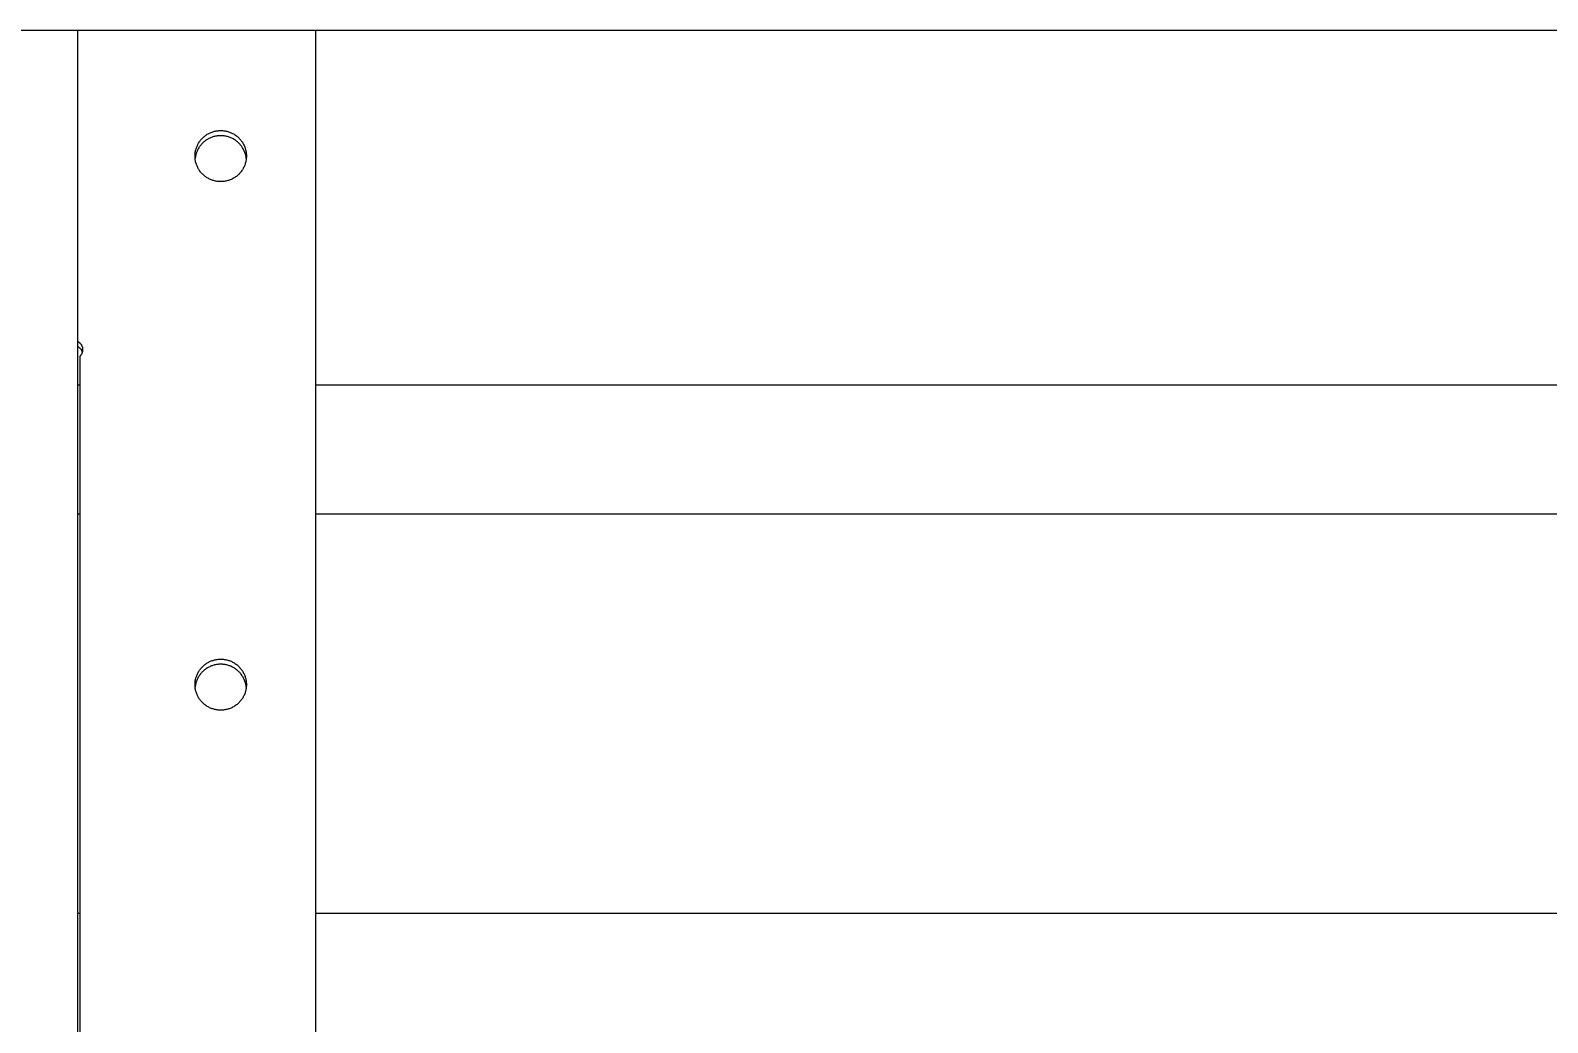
# Model space of a CAD drawing. Header units: inches. Extents: x -12 to 193, y -19 to 105.
# Drawn here: x 79.39 to 85.67, y 92.3 to 96.4 of the extents above; entities that cross this region are included whole.
import ezdxf

# ---------------------------------------------------------------- set-up
doc = ezdxf.new("R2010")
doc.units = ezdxf.units.IN
doc.layers.add('ZANO_R', color=7, linetype='Continuous', lineweight=0)
doc.layers.add('ZANO_W', color=1, linetype='Continuous', lineweight=0)
doc.styles.get("Standard").update_dxf_attribs({"font": 'arial.ttf'})
doc.dimstyles.new('amerykanie', dxfattribs={"dimtxt": 50, "dimasz": 50, "dimexe": 0.5, "dimexo": 0.5, "dimgap": 1, "dimtad": 1, "dimdec": 0, "dimzin": 0, "dimlunit": 5, "dimtxsty": 'Standard', "dimcen": 0.09, "dimclrd": 1, "dimclre": 1, "dimclrt": 1, "dimazin": 0, "dimtfac": 1, "dimtdec": 0, "dimtmove": 0, "dimatfit": 3, "dimfxl": 1, "dimtzin": 0, "dimarcsym": 1})

# ---------------------------------------------------------------- blocks, each defined once
blk = doc.blocks.new('*D370')
at = {"layer": 'ZANO_W', "color": 1, "lineweight": -2}
blk.add_line((171.9607, 90.2232), (171.5194, 93.5121), dxfattribs=at)
for start, end in [(97.64193, 180), (78.71905, 88.18049), (189.46144, 198.92289)]:
    blk.add_arc((172.3921, 87.0078), 6.0626, start, end, dxfattribs=at)
at = {"layer": 'ZANO_W', "color": 1}
for points in [[(172.5761, 93.2338), (172.5931, 92.9009), (171.5859, 93.0166)], [(166.5781, 86.025), (166.2459, 85.9975), (166.3295, 87.0078)]]:
    blk.add_solid(points, dxfattribs=at)
at = {"layer": 'ZANO_W', "color": 1, "insert": (166.8203, 91.8819), "char_height": 1.625, "attachment_point": 5, "rotation": 48.82097}
blk.add_mtext("82%%d21'", dxfattribs=at)

msp = doc.modelspace()

# ---------------------------------------------------------------- linework, layer by layer
at = {"layer": 'ZANO_R'}
for p, q in [((146.9881, 96.39844), (76.35822, 96.39844)), ((79.58656, 90.09261), (79.58656, 96.39844)), ((80.57081, 88.74185), (80.57081, 96.39844)), ((80.11235, 95.9625), (80.1153, 95.96467)), ((80.1153, 95.96467), (80.11832, 95.96673)), ((80.11832, 95.96673), (80.12141, 95.96869)), ((80.12141, 95.96869), (80.12457, 95.97053)), ((80.12457, 95.97053), (80.12779, 95.97227)), ((80.12779, 95.97227), (80.13106, 95.97389)), ((80.13106, 95.97389), (80.1344, 95.9754)), ((80.1344, 95.9754), (80.13778, 95.97679)), ((80.13778, 95.97679), (80.14121, 95.97807)), ((80.14121, 95.97807), (80.14468, 95.97922)), ((80.14468, 95.97922), (80.14819, 95.98025)), ((80.14819, 95.98025), (80.15173, 95.98116)), ((80.15173, 95.98116), (80.1553, 95.98195)), ((80.1553, 95.98195), (80.1589, 95.98261)), ((80.1589, 95.98261), (80.16252, 95.98315)), ((80.16252, 95.98315), (80.16615, 95.98356)), ((80.16615, 95.98356), (80.1698, 95.98384)), ((80.1698, 95.98384), (80.17346, 95.984)), ((80.17349, 95.96304), (80.16987, 95.96287)), ((80.17346, 95.984), (80.17711, 95.98403)), ((80.17711, 95.96309), (80.17349, 95.96304)), ((80.17711, 95.98403), (80.18077, 95.984)), ((80.18073, 95.96304), (80.17711, 95.96309)), ((80.18435, 95.96287), (80.18073, 95.96304)), ((80.18077, 95.984), (80.18442, 95.98384)), ((80.18442, 95.98384), (80.18807, 95.98356)), ((80.18807, 95.98356), (80.19171, 95.98315)), ((80.19171, 95.98315), (80.19532, 95.98261)), ((80.19532, 95.98261), (80.19892, 95.98195)), ((80.19892, 95.98195), (80.20249, 95.98116)), ((80.20249, 95.98116), (80.20604, 95.98025)), ((80.20604, 95.98025), (80.20955, 95.97922)), ((80.20955, 95.97922), (80.21302, 95.97807)), ((80.21302, 95.97807), (80.21645, 95.97679)), ((80.21645, 95.97679), (80.21983, 95.9754)), ((80.21983, 95.9754), (80.22316, 95.97389)), ((80.22316, 95.97389), (80.22644, 95.97227)), ((80.22644, 95.97227), (80.22966, 95.97053)), ((80.22966, 95.97053), (80.23282, 95.96869)), ((80.23282, 95.96869), (80.23591, 95.96673)), ((80.23591, 95.96673), (80.23893, 95.96467)), ((80.23893, 95.96467), (80.24188, 95.9625)), ((80.07273, 95.89867), (80.07349, 95.90225)), ((80.07349, 95.90225), (80.07437, 95.9058)), ((80.07437, 95.9058), (80.07537, 95.90932)), ((80.07537, 95.90932), (80.07649, 95.9128)), ((80.07649, 95.9128), (80.07774, 95.91624)), ((80.07774, 95.91624), (80.0791, 95.91964)), ((80.0791, 95.91964), (80.08058, 95.92298)), ((80.08115, 95.90289), (80.07964, 95.8996)), ((80.08058, 95.92298), (80.08218, 95.92627)), ((80.08277, 95.90613), (80.08115, 95.90289)), ((80.08218, 95.92627), (80.08389, 95.92951)), ((80.0845, 95.90931), (80.08277, 95.90613)), ((80.08389, 95.92951), (80.0857, 95.93268)), ((80.08633, 95.91243), (80.0845, 95.90931)), ((80.0857, 95.93268), (80.08763, 95.93579)), ((80.08828, 95.91549), (80.08633, 95.91243)), ((80.08763, 95.93579), (80.08967, 95.93883)), ((80.09032, 95.91848), (80.08828, 95.91549)), ((80.08967, 95.93883), (80.09181, 95.94179)), ((80.09247, 95.92139), (80.09032, 95.91848)), ((80.09181, 95.94179), (80.09405, 95.94468)), ((80.09471, 95.92424), (80.09247, 95.92139)), ((80.09405, 95.94468), (80.09639, 95.94749)), ((80.09705, 95.927), (80.09471, 95.92424)), ((80.09639, 95.94749), (80.09883, 95.95022)), ((80.09949, 95.92968), (80.09705, 95.927)), ((80.09883, 95.95022), (80.10136, 95.95286)), ((80.10201, 95.93228), (80.09949, 95.92968)), ((80.10136, 95.95286), (80.10398, 95.95541)), ((80.10462, 95.93479), (80.10201, 95.93228)), ((80.10398, 95.95541), (80.10669, 95.95787)), ((80.10732, 95.93721), (80.10462, 95.93479)), ((80.10669, 95.95787), (80.10948, 95.96024)), ((80.1101, 95.93953), (80.10732, 95.93721)), ((80.10948, 95.96024), (80.11235, 95.9625)), ((80.11295, 95.94176), (80.1101, 95.93953)), ((80.11588, 95.94389), (80.11295, 95.94176)), ((80.11888, 95.94592), (80.11588, 95.94389)), ((80.12195, 95.94784), (80.11888, 95.94592)), ((80.12508, 95.94966), (80.12195, 95.94784)), ((80.12828, 95.95137), (80.12508, 95.94966)), ((80.13152, 95.95297), (80.12828, 95.95137)), ((80.13483, 95.95446), (80.13152, 95.95297)), ((80.13818, 95.95583), (80.13483, 95.95446)), ((80.14157, 95.95709), (80.13818, 95.95583)), ((80.14501, 95.95824), (80.14157, 95.95709)), ((80.14848, 95.95926), (80.14501, 95.95824)), ((80.15199, 95.96017), (80.14848, 95.95926)), ((80.15553, 95.96095), (80.15199, 95.96017)), ((80.15909, 95.96161), (80.15553, 95.96095)), ((80.16267, 95.96216), (80.15909, 95.96161)), ((80.16626, 95.96257), (80.16267, 95.96216)), ((80.16987, 95.96287), (80.16626, 95.96257)), ((80.18796, 95.96257), (80.18435, 95.96287)), ((80.19156, 95.96216), (80.18796, 95.96257)), ((80.19514, 95.96161), (80.19156, 95.96216)), ((80.1987, 95.96095), (80.19514, 95.96161)), ((80.20224, 95.96017), (80.1987, 95.96095)), ((80.20574, 95.95926), (80.20224, 95.96017)), ((80.20922, 95.95824), (80.20574, 95.95926)), ((80.21265, 95.95709), (80.20922, 95.95824)), ((80.21605, 95.95583), (80.21265, 95.95709)), ((80.2194, 95.95446), (80.21605, 95.95583)), ((80.2227, 95.95297), (80.2194, 95.95446)), ((80.22595, 95.95137), (80.2227, 95.95297)), ((80.22914, 95.94966), (80.22595, 95.95137)), ((80.23227, 95.94784), (80.22914, 95.94966)), ((80.23534, 95.94592), (80.23227, 95.94784)), ((80.23834, 95.94389), (80.23534, 95.94592)), ((80.24127, 95.94176), (80.23834, 95.94389)), ((80.24413, 95.93953), (80.24127, 95.94176)), ((80.24188, 95.9625), (80.24475, 95.96024)), ((80.2469, 95.93721), (80.24413, 95.93953)), ((80.24475, 95.96024), (80.24754, 95.95787)), ((80.2496, 95.93479), (80.2469, 95.93721)), ((80.24754, 95.95787), (80.25025, 95.95541)), ((80.25221, 95.93228), (80.2496, 95.93479)), ((80.25025, 95.95541), (80.25287, 95.95286)), ((80.25474, 95.92968), (80.25221, 95.93228)), ((80.25287, 95.95286), (80.2554, 95.95022)), ((80.25717, 95.927), (80.25474, 95.92968)), ((80.2554, 95.95022), (80.25783, 95.94749)), ((80.25951, 95.92424), (80.25717, 95.927)), ((80.25783, 95.94749), (80.26017, 95.94468)), ((80.26176, 95.92139), (80.25951, 95.92424)), ((80.26017, 95.94468), (80.26242, 95.94179)), ((80.2639, 95.91848), (80.26176, 95.92139)), ((80.26242, 95.94179), (80.26456, 95.93883)), ((80.26595, 95.91549), (80.2639, 95.91848)), ((80.26456, 95.93883), (80.26659, 95.93579)), ((80.26789, 95.91243), (80.26595, 95.91549)), ((80.26659, 95.93579), (80.26852, 95.93268)), ((80.26973, 95.90931), (80.26789, 95.91243)), ((80.26852, 95.93268), (80.27034, 95.92951)), ((80.27146, 95.90613), (80.26973, 95.90931)), ((80.27034, 95.92951), (80.27205, 95.92627)), ((80.27308, 95.90289), (80.27146, 95.90613)), ((80.27205, 95.92627), (80.27364, 95.92298)), ((80.27459, 95.8996), (80.27308, 95.90289)), ((80.27364, 95.92298), (80.27512, 95.91964)), ((80.27512, 95.91964), (80.27649, 95.91624)), ((80.27649, 95.91624), (80.27773, 95.9128)), ((80.27773, 95.9128), (80.27886, 95.90932)), ((80.27886, 95.90932), (80.27986, 95.9058)), ((80.27986, 95.9058), (80.28074, 95.90225)), ((80.28074, 95.90225), (80.2815, 95.89867)), ((80.07083, 95.88051), (80.07096, 95.88416)), ((80.07083, 95.87685), (80.07083, 95.88051)), ((80.07096, 95.87319), (80.07083, 95.87685)), ((80.07096, 95.88416), (80.07121, 95.88781)), ((80.07121, 95.86954), (80.07096, 95.87319)), ((80.07121, 95.88781), (80.07159, 95.89145)), ((80.07159, 95.86591), (80.07121, 95.86954)), ((80.07178, 95.8718), (80.07134, 95.86821)), ((80.07159, 95.89145), (80.0721, 95.89507)), ((80.0721, 95.86228), (80.07159, 95.86591)), ((80.07234, 95.87538), (80.07178, 95.8718)), ((80.0721, 95.89507), (80.07273, 95.89867)), ((80.07273, 95.85868), (80.0721, 95.86228)), ((80.07303, 95.87894), (80.07234, 95.87538)), ((80.07349, 95.8551), (80.07273, 95.85868)), ((80.07383, 95.88247), (80.07303, 95.87894)), ((80.07437, 95.85155), (80.07349, 95.8551)), ((80.07476, 95.88597), (80.07383, 95.88247)), ((80.07537, 95.84803), (80.07437, 95.85155)), ((80.0758, 95.88944), (80.07476, 95.88597)), ((80.07649, 95.84455), (80.07537, 95.84803)), ((80.07697, 95.89287), (80.0758, 95.88944)), ((80.07774, 95.84111), (80.07649, 95.84455)), ((80.07824, 95.89625), (80.07697, 95.89287)), ((80.0791, 95.83772), (80.07774, 95.84111)), ((80.07964, 95.8996), (80.07824, 95.89625)), ((80.08058, 95.83437), (80.0791, 95.83772)), ((80.27512, 95.83772), (80.27364, 95.83437)), ((80.27598, 95.89625), (80.27459, 95.8996)), ((80.27649, 95.84111), (80.27512, 95.83772)), ((80.27726, 95.89287), (80.27598, 95.89625)), ((80.27773, 95.84455), (80.27649, 95.84111)), ((80.27842, 95.88944), (80.27726, 95.89287)), ((80.27886, 95.84803), (80.27773, 95.84455)), ((80.27947, 95.88597), (80.27842, 95.88944)), ((80.27986, 95.85155), (80.27886, 95.84803)), ((80.28039, 95.88247), (80.27947, 95.88597)), ((80.28074, 95.8551), (80.27986, 95.85155)), ((80.2812, 95.87894), (80.28039, 95.88247)), ((80.2815, 95.85868), (80.28074, 95.8551)), ((80.28188, 95.87538), (80.2812, 95.87894)), ((80.2815, 95.89867), (80.28213, 95.89507)), ((80.28213, 95.86228), (80.2815, 95.85868)), ((80.28245, 95.8718), (80.28188, 95.87538)), ((80.28213, 95.89507), (80.28263, 95.89145)), ((80.28263, 95.86591), (80.28213, 95.86228)), ((80.28289, 95.86821), (80.28245, 95.8718)), ((80.28263, 95.89145), (80.28302, 95.88781)), ((80.28302, 95.86954), (80.28263, 95.86591)), ((80.28302, 95.88781), (80.28327, 95.88416)), ((80.28327, 95.87319), (80.28302, 95.86954)), ((80.28327, 95.88416), (80.2834, 95.88051)), ((80.2834, 95.87685), (80.28327, 95.87319)), ((80.2834, 95.88051), (80.2834, 95.87685)), ((80.08218, 95.83108), (80.08058, 95.83437)), ((80.08389, 95.82785), (80.08218, 95.83108)), ((80.0857, 95.82468), (80.08389, 95.82785)), ((80.08763, 95.82157), (80.0857, 95.82468)), ((80.08967, 95.81853), (80.08763, 95.82157)), ((80.09181, 95.81556), (80.08967, 95.81853)), ((80.09405, 95.81267), (80.09181, 95.81556)), ((80.09639, 95.80986), (80.09405, 95.81267)), ((80.09883, 95.80713), (80.09639, 95.80986)), ((80.10136, 95.80449), (80.09883, 95.80713)), ((80.10398, 95.80194), (80.10136, 95.80449)), ((80.10669, 95.79948), (80.10398, 95.80194)), ((80.10948, 95.79712), (80.10669, 95.79948)), ((80.11235, 95.79485), (80.10948, 95.79712)), ((80.1153, 95.79268), (80.11235, 95.79485)), ((80.11832, 95.79062), (80.1153, 95.79268)), ((80.12141, 95.78867), (80.11832, 95.79062)), ((80.12457, 95.78682), (80.12141, 95.78867)), ((80.12779, 95.78509), (80.12457, 95.78682)), ((80.13106, 95.78346), (80.12779, 95.78509)), ((80.1344, 95.78195), (80.13106, 95.78346)), ((80.13778, 95.78056), (80.1344, 95.78195)), ((80.14121, 95.77929), (80.13778, 95.78056)), ((80.14468, 95.77813), (80.14121, 95.77929)), ((80.14819, 95.7771), (80.14468, 95.77813)), ((80.15173, 95.77619), (80.14819, 95.7771)), ((80.1553, 95.77541), (80.15173, 95.77619)), ((80.1589, 95.77474), (80.1553, 95.77541)), ((80.16252, 95.77421), (80.1589, 95.77474)), ((80.19532, 95.77474), (80.19171, 95.77421)), ((80.19892, 95.77541), (80.19532, 95.77474)), ((80.20249, 95.77619), (80.19892, 95.77541)), ((80.20604, 95.7771), (80.20249, 95.77619)), ((80.20955, 95.77813), (80.20604, 95.7771)), ((80.21302, 95.77929), (80.20955, 95.77813)), ((80.21645, 95.78056), (80.21302, 95.77929)), ((80.21983, 95.78195), (80.21645, 95.78056)), ((80.22316, 95.78346), (80.21983, 95.78195)), ((80.22644, 95.78509), (80.22316, 95.78346)), ((80.22966, 95.78682), (80.22644, 95.78509)), ((80.23282, 95.78867), (80.22966, 95.78682)), ((80.23591, 95.79062), (80.23282, 95.78867)), ((80.23893, 95.79268), (80.23591, 95.79062)), ((80.24188, 95.79485), (80.23893, 95.79268)), ((80.24475, 95.79712), (80.24188, 95.79485)), ((80.24754, 95.79948), (80.24475, 95.79712)), ((80.25025, 95.80194), (80.24754, 95.79948)), ((80.25287, 95.80449), (80.25025, 95.80194)), ((80.2554, 95.80713), (80.25287, 95.80449)), ((80.25783, 95.80986), (80.2554, 95.80713)), ((80.26017, 95.81267), (80.25783, 95.80986)), ((80.26242, 95.81556), (80.26017, 95.81267)), ((80.26456, 95.81853), (80.26242, 95.81556)), ((80.26659, 95.82157), (80.26456, 95.81853)), ((80.26852, 95.82468), (80.26659, 95.82157)), ((80.27034, 95.82785), (80.26852, 95.82468)), ((80.27205, 95.83108), (80.27034, 95.82785)), ((80.27364, 95.83437), (80.27205, 95.83108)), ((80.16615, 95.7738), (80.16252, 95.77421)), ((80.1698, 95.77351), (80.16615, 95.7738)), ((80.17346, 95.77335), (80.1698, 95.77351)), ((80.17711, 95.77332), (80.17346, 95.77335)), ((80.18077, 95.77335), (80.17711, 95.77332)), ((80.18442, 95.77351), (80.18077, 95.77335)), ((80.18807, 95.7738), (80.18442, 95.77351)), ((80.19171, 95.77421), (80.18807, 95.7738)), ((79.58656, 95.11211), (79.58772, 95.11142)), ((79.58656, 95.09117), (79.58768, 95.0905)), ((79.58768, 95.0905), (79.58877, 95.08978)), ((79.58772, 95.11142), (79.58885, 95.11069)), ((79.58877, 95.08978), (79.58985, 95.08903)), ((79.58885, 95.11069), (79.58995, 95.10991)), ((79.58985, 95.08903), (79.59089, 95.08825)), ((79.58995, 95.10991), (79.59102, 95.1091)), ((79.59089, 95.08825), (79.59191, 95.08743)), ((79.59102, 95.1091), (79.59207, 95.10826)), ((79.59191, 95.08743), (79.5929, 95.08658)), ((79.59207, 95.10826), (79.59309, 95.10738)), ((79.5929, 95.08658), (79.59386, 95.0857)), ((79.59309, 95.10738), (79.59407, 95.10646)), ((79.59386, 95.0857), (79.59479, 95.08478)), ((79.59407, 95.10646), (79.59503, 95.10551)), ((79.59479, 95.08478), (79.59569, 95.08383)), ((79.59503, 95.10551), (79.59595, 95.10453)), ((79.59595, 95.10453), (79.59683, 95.10351)), ((79.59683, 95.10351), (79.59768, 95.10247)), ((79.59768, 95.10247), (79.59849, 95.10139)), ((79.59849, 95.10139), (79.59927, 95.10029)), ((79.59927, 95.10029), (79.60001, 95.09917)), ((79.60001, 95.09917), (79.6007, 95.09801)), ((79.6007, 95.09801), (79.60136, 95.09684)), ((79.60136, 95.09684), (79.60197, 95.09564)), ((79.60197, 95.09564), (79.60255, 95.09442)), ((79.60255, 95.09442), (79.60308, 95.09319)), ((79.60308, 95.09319), (79.60357, 95.09193)), ((79.60357, 95.09193), (79.60401, 95.09066)), ((79.60401, 95.09066), (79.60441, 95.08937)), ((79.60441, 95.08937), (79.60476, 95.08808)), ((79.60476, 95.08808), (79.60507, 95.08677)), ((79.60507, 95.08677), (79.60534, 95.08545)), ((79.60534, 95.08545), (79.60556, 95.08412)), ((79.59538, 95.05185), (79.59444, 95.05089)), ((79.59444, 95.05089), (79.59444, 90.15104)), ((79.59628, 95.05285), (79.59538, 95.05185)), ((79.59569, 95.08383), (79.59656, 95.08286)), ((79.59716, 95.05387), (79.59628, 95.05285)), ((79.59656, 95.08286), (79.59739, 95.08185)), ((79.59799, 95.05493), (79.59716, 95.05387)), ((79.59739, 95.08185), (79.59819, 95.08082)), ((79.59879, 95.05601), (79.59799, 95.05493)), ((79.59819, 95.08082), (79.59896, 95.07976)), ((79.59955, 95.05712), (79.59879, 95.05601)), ((79.59896, 95.07976), (79.59969, 95.07868)), ((79.60027, 95.05826), (79.59955, 95.05712)), ((79.59969, 95.07868), (79.60038, 95.07757)), ((79.60095, 95.05942), (79.60027, 95.05826)), ((79.60038, 95.07757), (79.60104, 95.07644)), ((79.6016, 95.06061), (79.60095, 95.05942)), ((79.60104, 95.07644), (79.60165, 95.07529)), ((79.6022, 95.06181), (79.6016, 95.06061)), ((79.60165, 95.07529), (79.60223, 95.07412)), ((79.60275, 95.06304), (79.6022, 95.06181)), ((79.60223, 95.07412), (79.60277, 95.07293)), ((79.60327, 95.06428), (79.60275, 95.06304)), ((79.60277, 95.07293), (79.60327, 95.07172)), ((79.60327, 95.07172), (79.60373, 95.0705)), ((79.60374, 95.06554), (79.60327, 95.06428)), ((79.60373, 95.0705), (79.60415, 95.06926)), ((79.60417, 95.06682), (79.60374, 95.06554)), ((79.60415, 95.06926), (79.60452, 95.06801)), ((79.60455, 95.06811), (79.60417, 95.06682)), ((79.60489, 95.06941), (79.60455, 95.06811)), ((79.60518, 95.07073), (79.60489, 95.06941)), ((79.60543, 95.07205), (79.60518, 95.07073)), ((79.60563, 95.07338), (79.60543, 95.07205)), ((79.60556, 95.08412), (79.60573, 95.08278)), ((79.60578, 95.07472), (79.60563, 95.07338)), ((79.60573, 95.08278), (79.60585, 95.08144)), ((79.60589, 95.07606), (79.60578, 95.07472)), ((79.60585, 95.08144), (79.60593, 95.0801)), ((79.60595, 95.0774), (79.60589, 95.07606)), ((79.60593, 95.0801), (79.60596, 95.07875)), ((79.60596, 95.07875), (79.60595, 95.0774)), ((79.59444, 94.93206), (79.58656, 94.93206)), ((110.49206, 94.93206), (80.57081, 94.93206)), ((79.58656, 94.39932), (79.59444, 94.39932)), ((80.57081, 94.39932), (110.49206, 94.39932)), ((80.09883, 93.76508), (80.10136, 93.76772)), ((80.10136, 93.76772), (80.10398, 93.77027)), ((80.10398, 93.77027), (80.10669, 93.77273)), ((80.10669, 93.77273), (80.10948, 93.7751)), ((80.10948, 93.7751), (80.11235, 93.77736)), ((80.11235, 93.77736), (80.1153, 93.77953)), ((80.1153, 93.77953), (80.11832, 93.78159)), ((80.11832, 93.78159), (80.12141, 93.78354)), ((80.12141, 93.78354), (80.12457, 93.78539)), ((80.12457, 93.78539), (80.12779, 93.78713)), ((80.12828, 93.76623), (80.12508, 93.76452)), ((80.12779, 93.78713), (80.13106, 93.78875)), ((80.13152, 93.76783), (80.12828, 93.76623)), ((80.13106, 93.78875), (80.1344, 93.79026)), ((80.13483, 93.76932), (80.13152, 93.76783)), ((80.1344, 93.79026), (80.13778, 93.79165)), ((80.13818, 93.77069), (80.13483, 93.76932)), ((80.13778, 93.79165), (80.14121, 93.79292)), ((80.14157, 93.77195), (80.13818, 93.77069)), ((80.14121, 93.79292), (80.14468, 93.79408)), ((80.14501, 93.77309), (80.14157, 93.77195)), ((80.14468, 93.79408), (80.14819, 93.79511)), ((80.14848, 93.77412), (80.14501, 93.77309)), ((80.14819, 93.79511), (80.15173, 93.79602)), ((80.15199, 93.77502), (80.14848, 93.77412)), ((80.15173, 93.79602), (80.1553, 93.79681)), ((80.15553, 93.77581), (80.15199, 93.77502)), ((80.1553, 93.79681), (80.1589, 93.79747)), ((80.15909, 93.77647), (80.15553, 93.77581)), ((80.1589, 93.79747), (80.16252, 93.79801)), ((80.16267, 93.77701), (80.15909, 93.77647)), ((80.16252, 93.79801), (80.16615, 93.79842)), ((80.16626, 93.77743), (80.16267, 93.77701)), ((80.16615, 93.79842), (80.1698, 93.7987)), ((80.16987, 93.77773), (80.16626, 93.77743)), ((80.1698, 93.7987), (80.17346, 93.79886)), ((80.17349, 93.7779), (80.16987, 93.77773)), ((80.17346, 93.79886), (80.17711, 93.79889)), ((80.17711, 93.77795), (80.17349, 93.7779)), ((80.17711, 93.79889), (80.18077, 93.79886)), ((80.18073, 93.7779), (80.17711, 93.77795)), ((80.18435, 93.77773), (80.18073, 93.7779)), ((80.18077, 93.79886), (80.18442, 93.7987)), ((80.18796, 93.77743), (80.18435, 93.77773)), ((80.18442, 93.7987), (80.18807, 93.79842)), ((80.19156, 93.77701), (80.18796, 93.77743)), ((80.18807, 93.79842), (80.19171, 93.79801)), ((80.19514, 93.77647), (80.19156, 93.77701)), ((80.19171, 93.79801), (80.19532, 93.79747)), ((80.1987, 93.77581), (80.19514, 93.77647)), ((80.19532, 93.79747), (80.19892, 93.79681)), ((80.20224, 93.77502), (80.1987, 93.77581)), ((80.19892, 93.79681), (80.20249, 93.79602)), ((80.20574, 93.77412), (80.20224, 93.77502)), ((80.20249, 93.79602), (80.20604, 93.79511)), ((80.20922, 93.77309), (80.20574, 93.77412)), ((80.20604, 93.79511), (80.20955, 93.79408)), ((80.21265, 93.77195), (80.20922, 93.77309)), ((80.20955, 93.79408), (80.21302, 93.79292)), ((80.21605, 93.77069), (80.21265, 93.77195)), ((80.21302, 93.79292), (80.21645, 93.79165)), ((80.2194, 93.76932), (80.21605, 93.77069)), ((80.21645, 93.79165), (80.21983, 93.79026)), ((80.2227, 93.76783), (80.2194, 93.76932)), ((80.21983, 93.79026), (80.22316, 93.78875)), ((80.22595, 93.76623), (80.2227, 93.76783)), ((80.22316, 93.78875), (80.22644, 93.78713)), ((80.22914, 93.76452), (80.22595, 93.76623)), ((80.22644, 93.78713), (80.22966, 93.78539)), ((80.22966, 93.78539), (80.23282, 93.78354)), ((80.23282, 93.78354), (80.23591, 93.78159)), ((80.23591, 93.78159), (80.23893, 93.77953)), ((80.23893, 93.77953), (80.24188, 93.77736)), ((80.24188, 93.77736), (80.24475, 93.7751)), ((80.24475, 93.7751), (80.24754, 93.77273)), ((80.24754, 93.77273), (80.25025, 93.77027)), ((80.25025, 93.77027), (80.25287, 93.76772)), ((80.25287, 93.76772), (80.2554, 93.76508)), ((80.07121, 93.70267), (80.07159, 93.70631)), ((80.07159, 93.70631), (80.0721, 93.70993)), ((80.0721, 93.70993), (80.07273, 93.71353)), ((80.07273, 93.71353), (80.07349, 93.71711)), ((80.07349, 93.71711), (80.07437, 93.72066)), ((80.07437, 93.72066), (80.07537, 93.72418)), ((80.0758, 93.70429), (80.07476, 93.70083)), ((80.07537, 93.72418), (80.07649, 93.72766)), ((80.07697, 93.70772), (80.0758, 93.70429)), ((80.07649, 93.72766), (80.07774, 93.7311)), ((80.07824, 93.71111), (80.07697, 93.70772)), ((80.07774, 93.7311), (80.0791, 93.73449)), ((80.07964, 93.71445), (80.07824, 93.71111)), ((80.0791, 93.73449), (80.08058, 93.73784)), ((80.08115, 93.71775), (80.07964, 93.71445)), ((80.08058, 93.73784), (80.08218, 93.74113)), ((80.08277, 93.72099), (80.08115, 93.71775)), ((80.08218, 93.74113), (80.08389, 93.74436)), ((80.0845, 93.72417), (80.08277, 93.72099)), ((80.08389, 93.74436), (80.0857, 93.74754)), ((80.08633, 93.72729), (80.0845, 93.72417)), ((80.0857, 93.74754), (80.08763, 93.75064)), ((80.08828, 93.73035), (80.08633, 93.72729)), ((80.08763, 93.75064), (80.08967, 93.75368)), ((80.09032, 93.73334), (80.08828, 93.73035)), ((80.08967, 93.75368), (80.09181, 93.75665)), ((80.09247, 93.73625), (80.09032, 93.73334)), ((80.09181, 93.75665), (80.09405, 93.75954)), ((80.09471, 93.73909), (80.09247, 93.73625)), ((80.09405, 93.75954), (80.09639, 93.76235)), ((80.09705, 93.74186), (80.09471, 93.73909)), ((80.09639, 93.76235), (80.09883, 93.76508)), ((80.09949, 93.74454), (80.09705, 93.74186)), ((80.10201, 93.74714), (80.09949, 93.74454)), ((80.10462, 93.74965), (80.10201, 93.74714)), ((80.10732, 93.75206), (80.10462, 93.74965)), ((80.1101, 93.75439), (80.10732, 93.75206)), ((80.11295, 93.75662), (80.1101, 93.75439)), ((80.11588, 93.75875), (80.11295, 93.75662)), ((80.11888, 93.76078), (80.11588, 93.75875)), ((80.12195, 93.7627), (80.11888, 93.76078)), ((80.12508, 93.76452), (80.12195, 93.7627)), ((80.23227, 93.7627), (80.22914, 93.76452)), ((80.23534, 93.76078), (80.23227, 93.7627)), ((80.23834, 93.75875), (80.23534, 93.76078)), ((80.24127, 93.75662), (80.23834, 93.75875)), ((80.24413, 93.75439), (80.24127, 93.75662)), ((80.2469, 93.75206), (80.24413, 93.75439)), ((80.2496, 93.74965), (80.2469, 93.75206)), ((80.25221, 93.74714), (80.2496, 93.74965)), ((80.25474, 93.74454), (80.25221, 93.74714)), ((80.25717, 93.74186), (80.25474, 93.74454)), ((80.2554, 93.76508), (80.25783, 93.76235)), ((80.25951, 93.73909), (80.25717, 93.74186)), ((80.25783, 93.76235), (80.26017, 93.75954)), ((80.26176, 93.73625), (80.25951, 93.73909)), ((80.26017, 93.75954), (80.26242, 93.75665)), ((80.2639, 93.73334), (80.26176, 93.73625)), ((80.26242, 93.75665), (80.26456, 93.75368)), ((80.26595, 93.73035), (80.2639, 93.73334)), ((80.26456, 93.75368), (80.26659, 93.75064)), ((80.26789, 93.72729), (80.26595, 93.73035)), ((80.26659, 93.75064), (80.26852, 93.74754)), ((80.26973, 93.72417), (80.26789, 93.72729)), ((80.26852, 93.74754), (80.27034, 93.74436)), ((80.27146, 93.72099), (80.26973, 93.72417)), ((80.27034, 93.74436), (80.27205, 93.74113)), ((80.27308, 93.71775), (80.27146, 93.72099)), ((80.27205, 93.74113), (80.27364, 93.73784)), ((80.27459, 93.71445), (80.27308, 93.71775)), ((80.27364, 93.73784), (80.27512, 93.73449)), ((80.27598, 93.71111), (80.27459, 93.71445)), ((80.27512, 93.73449), (80.27649, 93.7311)), ((80.27726, 93.70772), (80.27598, 93.71111)), ((80.27649, 93.7311), (80.27773, 93.72766)), ((80.27842, 93.70429), (80.27726, 93.70772)), ((80.27773, 93.72766), (80.27886, 93.72418)), ((80.27947, 93.70083), (80.27842, 93.70429)), ((80.27886, 93.72418), (80.27986, 93.72066)), ((80.27986, 93.72066), (80.28074, 93.71711)), ((80.28074, 93.71711), (80.2815, 93.71353)), ((80.2815, 93.71353), (80.28213, 93.70993)), ((80.28213, 93.70993), (80.28263, 93.70631)), ((80.28263, 93.70631), (80.28302, 93.70267)), ((80.07083, 93.69536), (80.07096, 93.69902)), ((80.07083, 93.69171), (80.07083, 93.69536)), ((80.07096, 93.68805), (80.07083, 93.69171)), ((80.07096, 93.69902), (80.07121, 93.70267)), ((80.07121, 93.6844), (80.07096, 93.68805)), ((80.07159, 93.68076), (80.07121, 93.6844)), ((80.07178, 93.68666), (80.07134, 93.68306)), ((80.0721, 93.67714), (80.07159, 93.68076)), ((80.07234, 93.69024), (80.07178, 93.68666)), ((80.07273, 93.67354), (80.0721, 93.67714)), ((80.07303, 93.69379), (80.07234, 93.69024)), ((80.07349, 93.66996), (80.07273, 93.67354)), ((80.07383, 93.69732), (80.07303, 93.69379)), ((80.07437, 93.66641), (80.07349, 93.66996)), ((80.07476, 93.70083), (80.07383, 93.69732)), ((80.07537, 93.66289), (80.07437, 93.66641)), ((80.07649, 93.65941), (80.07537, 93.66289)), ((80.07774, 93.65597), (80.07649, 93.65941)), ((80.0791, 93.65258), (80.07774, 93.65597)), ((80.08058, 93.64923), (80.0791, 93.65258)), ((80.08218, 93.64594), (80.08058, 93.64923)), ((80.08389, 93.64271), (80.08218, 93.64594)), ((80.0857, 93.63953), (80.08389, 93.64271)), ((80.27034, 93.64271), (80.26852, 93.63953)), ((80.27205, 93.64594), (80.27034, 93.64271)), ((80.27364, 93.64923), (80.27205, 93.64594)), ((80.27512, 93.65258), (80.27364, 93.64923)), ((80.27649, 93.65597), (80.27512, 93.65258)), ((80.27773, 93.65941), (80.27649, 93.65597)), ((80.27886, 93.66289), (80.27773, 93.65941)), ((80.27986, 93.66641), (80.27886, 93.66289)), ((80.28039, 93.69732), (80.27947, 93.70083)), ((80.28074, 93.66996), (80.27986, 93.66641)), ((80.2812, 93.69379), (80.28039, 93.69732)), ((80.2815, 93.67354), (80.28074, 93.66996)), ((80.28188, 93.69024), (80.2812, 93.69379)), ((80.28213, 93.67714), (80.2815, 93.67354)), ((80.28245, 93.68666), (80.28188, 93.69024)), ((80.28263, 93.68076), (80.28213, 93.67714)), ((80.28289, 93.68306), (80.28245, 93.68666)), ((80.28302, 93.6844), (80.28263, 93.68076)), ((80.28302, 93.70267), (80.28327, 93.69902)), ((80.28327, 93.68805), (80.28302, 93.6844)), ((80.28327, 93.69902), (80.2834, 93.69536)), ((80.2834, 93.69171), (80.28327, 93.68805)), ((80.2834, 93.69536), (80.2834, 93.69171)), ((80.08763, 93.63643), (80.0857, 93.63953)), ((80.08967, 93.63339), (80.08763, 93.63643)), ((80.09181, 93.63042), (80.08967, 93.63339)), ((80.09405, 93.62753), (80.09181, 93.63042)), ((80.09639, 93.62472), (80.09405, 93.62753)), ((80.09883, 93.62199), (80.09639, 93.62472)), ((80.10136, 93.61935), (80.09883, 93.62199)), ((80.10398, 93.6168), (80.10136, 93.61935)), ((80.10669, 93.61434), (80.10398, 93.6168)), ((80.10948, 93.61197), (80.10669, 93.61434)), ((80.11235, 93.60971), (80.10948, 93.61197)), ((80.1153, 93.60754), (80.11235, 93.60971)), ((80.11832, 93.60548), (80.1153, 93.60754)), ((80.12141, 93.60353), (80.11832, 93.60548)), ((80.12457, 93.60168), (80.12141, 93.60353)), ((80.12779, 93.59994), (80.12457, 93.60168)), ((80.13106, 93.59832), (80.12779, 93.59994)), ((80.1344, 93.59681), (80.13106, 93.59832)), ((80.13778, 93.59542), (80.1344, 93.59681)), ((80.14121, 93.59415), (80.13778, 93.59542)), ((80.14468, 93.59299), (80.14121, 93.59415)), ((80.14819, 93.59196), (80.14468, 93.59299)), ((80.15173, 93.59105), (80.14819, 93.59196)), ((80.1553, 93.59026), (80.15173, 93.59105)), ((80.1589, 93.5896), (80.1553, 93.59026)), ((80.16252, 93.58906), (80.1589, 93.5896)), ((80.16615, 93.58865), (80.16252, 93.58906)), ((80.1698, 93.58837), (80.16615, 93.58865)), ((80.17346, 93.58821), (80.1698, 93.58837)), ((80.17711, 93.58818), (80.17346, 93.58821)), ((80.18077, 93.58821), (80.17711, 93.58818)), ((80.18442, 93.58837), (80.18077, 93.58821)), ((80.18807, 93.58865), (80.18442, 93.58837)), ((80.19171, 93.58906), (80.18807, 93.58865)), ((80.19532, 93.5896), (80.19171, 93.58906)), ((80.19892, 93.59026), (80.19532, 93.5896)), ((80.20249, 93.59105), (80.19892, 93.59026)), ((80.20604, 93.59196), (80.20249, 93.59105)), ((80.20955, 93.59299), (80.20604, 93.59196)), ((80.21302, 93.59415), (80.20955, 93.59299)), ((80.21645, 93.59542), (80.21302, 93.59415)), ((80.21983, 93.59681), (80.21645, 93.59542)), ((80.22316, 93.59832), (80.21983, 93.59681)), ((80.22644, 93.59994), (80.22316, 93.59832)), ((80.22966, 93.60168), (80.22644, 93.59994)), ((80.23282, 93.60353), (80.22966, 93.60168)), ((80.23591, 93.60548), (80.23282, 93.60353)), ((80.23893, 93.60754), (80.23591, 93.60548)), ((80.24188, 93.60971), (80.23893, 93.60754)), ((80.24475, 93.61197), (80.24188, 93.60971)), ((80.24754, 93.61434), (80.24475, 93.61197)), ((80.25025, 93.6168), (80.24754, 93.61434)), ((80.25287, 93.61935), (80.25025, 93.6168)), ((80.2554, 93.62199), (80.25287, 93.61935)), ((80.25783, 93.62472), (80.2554, 93.62199)), ((80.26017, 93.62753), (80.25783, 93.62472)), ((80.26242, 93.63042), (80.26017, 93.62753)), ((80.26456, 93.63339), (80.26242, 93.63042)), ((80.26659, 93.63643), (80.26456, 93.63339)), ((80.26852, 93.63953), (80.26659, 93.63643)), ((79.59444, 92.74691), (79.58656, 92.74691)), ((110.49206, 92.74691), (80.57081, 92.74691))]:
    msp.add_line(p, q, dxfattribs=at)

# ---------------------------------------------------------------- dimensions: what is measured, and where the dimension line sits
at = {"layer": 'ZANO_W'}
dim = msp.add_angular_dim_2l(base=(168.90655, 91.96824), line1=((-8.53504, 87.0078), (193.01922, 87.0078)), line2=((172.19471, 88.47903), (172.02717, 89.72769)), dimstyle='amerykanie', override={"dimtxt": 1.625, "dimasz": 1, "dimgap": 0.5, "dimdec": 4, "dimaunit": 1, "dimadec": 1, "dimtdec": 4, "dimtmove": 1, "dimfrac": 2}, dxfattribs=at)
dim.commit()
dim.dimension.update_dxf_attribs({"geometry": '*D370', "text_midpoint": (166.82034, 91.88192)})

doc.saveas('drawing.dxf')
